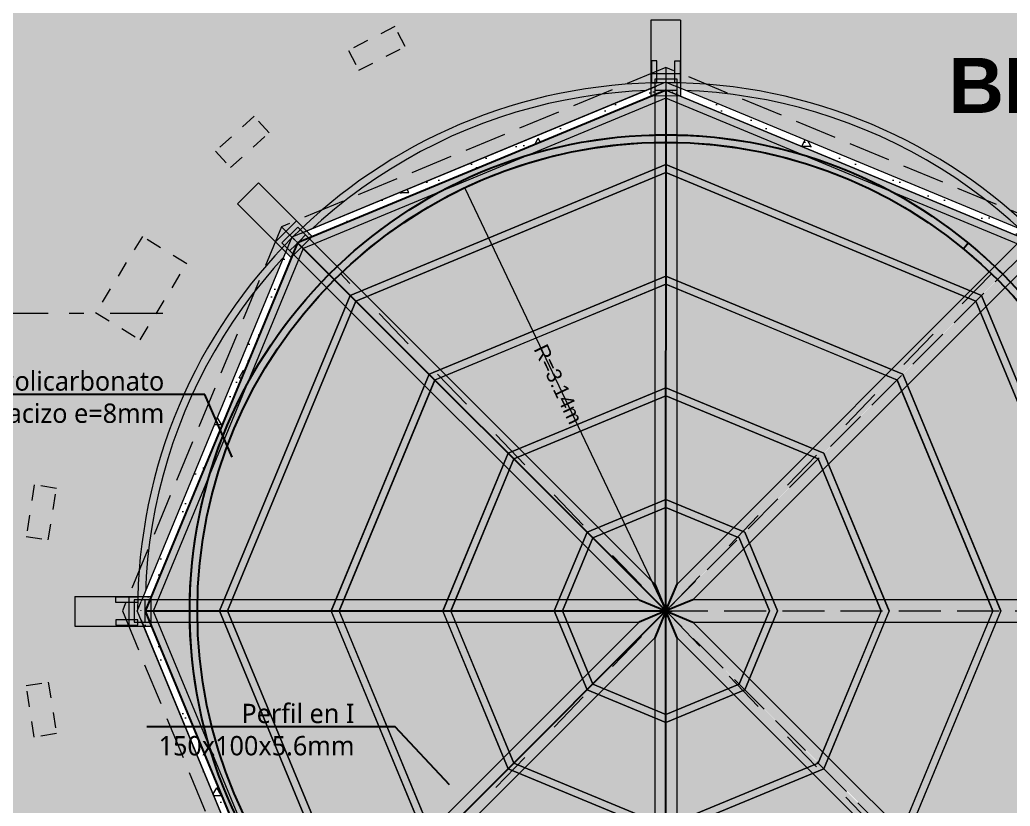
# Model space of a CAD drawing. Header units: metres. Extents: x 27 to 147, y -173 to 8.
# Drawn here: x 41.58 to 48.23, y -10.77 to -5.49 of the extents above; entities that cross this region are included whole.
import ezdxf
from ezdxf import colors
from ezdxf.entities.mleader import LeaderData, LeaderLine
from ezdxf.enums import TextEntityAlignment as Align
from ezdxf.math import Vec2, Vec3

# ---------------------------------------------------------------- set-up
doc = ezdxf.new("R2010")
doc.units = ezdxf.units.M
doc.set_wipeout_variables(frame=1)
for name, pattern in [('Dashed', [0.564444446563721, 0.28222222328186, -0.282222223281861]), ('Dot & Dashed', [0.670277762413025, 0.352777767181396, -0.176388883590699, 0, -0.14111111164093]), ('Hidden Line', [0.158749999999965, 0.10583333333331, -0.052916666666655]), ('Línea Oculta', [0.39122222328185996, 0.28222222328186, -0.109]), ('Wipeout_Contour', [1, 0, -1])]:
    doc.linetypes.add(name, pattern=pattern)
for name, color, linetype, lineweight, true_color in [('Annotation - Text_Pen_No__82', 7, 'Continuous', 20, 0xaaaaaa), ('INT _ Mobiliario_Pluma_Nº__90', 7, 'Continuous', 0, 0xc5ff15), ('Structural - Bearing_Pen_No__123', 7, 'Continuous', 0, 0xd8d8d8), ('Structural - Bearing_Pen_No__167', 7, 'Continuous', 13, 0x6a6a6a), ('Structural - Bearing_Pen_No__87', 7, 'Continuous', 20, 0x6a6a6a), ('Structural - Bearing_Pluma_Nº__123', 7, 'Continuous', 0, 0x008020), ('Structural - Bearing_Pluma_Nº__167', 7, 'Continuous', 0, 0x009fd5), ('Structural - Bearing_Pluma_Nº__27', 7, 'Continuous', 0, 0x6a6a6a)]:
    doc.layers.add(name, color=color, linetype=linetype, lineweight=lineweight, true_color=true_color)
for name, color, linetype, lineweight in [('ARQ _ Elementos 2D_Pluma_Nº__1', 7, 'Continuous', 5), ('Drawing & Figure_Pen_No__122', 9, 'Continuous', 13), ('Estructura – Carga_Pen_No__1', 7, 'Continuous', 13), ('letras sr', 7, 'Continuous', 5), ('MOD _ Estructura Compleja_Pluma_Nº__20', 7, 'Continuous', 5), ('MOD _ Forma_Pluma_Nº__2', 8, 'Continuous', 5), ('MOD _ Forma_Pluma_Nº__20', 7, 'Continuous', 5), ('Structural - Bearing_Pluma_Nº__2', 8, 'Continuous', 5), ('TEXTOS-SUBTITULO', 7, 'Continuous', 30)]:
    doc.layers.add(name, color=color, linetype=linetype, lineweight=lineweight)
doc.layers.add('Structural - Bearing', color=7, linetype='Continuous')
doc.styles.add('Generales', font='trebuc.ttf', dxfattribs={"height": 0.1})
doc.styles.add('GENERATED_STYLE_1', font='arialbd.ttf')
doc.styles.add('TURBO_BASS', font='swisseb.ttf')
pattern_1 = [(0, (-157.1083220737695, -50.91834770848135), (0, 0.6235383155021312), [0.0600000023842, -0.300000011921]), (0, (-156.9283220666169, -50.60657856347855), (0, 0.6235383155021312), [0.0600000023842, -0.300000011921]), (60.00000000000014, (-157.1083220737695, -50.91834770848135), (-0.5400000214578027, 0.3117691577510643), [0.0600000023842, -0.3000000119210001]), (60.00000000000014, (-156.7483220594643, -50.91834770848135), (-0.5400000214578027, 0.3117691577510643), [0.0600000023842, -0.3000000119210001]), (120.0000000000003, (-157.0483220713853, -50.91834770848135), (0.5400000214578003, 0.3117691577510681), [0.06000000238419996, -0.3000000119209997]), (120.0000000000003, (-156.6883220570801, -50.91834770848135), (0.5400000214578003, 0.3117691577510681), [0.06000000238419996, -0.3000000119209997]), (0, (-157.1083220737695, -50.85834770609715), (0, 0.1200000047684), [0, -0.1200000047684, 0, -0.1800000071526]), (44.99999999999999, (-157.0483220713853, -50.85834770609715), (-0.08485281711415364, 0.08485281711415371), [0, -0.0900000035763, 0, -0.1500000059605])]

msp = doc.modelspace()

# ---------------------------------------------------------------- hatches: boundary and pattern name
at = {"transparency": 33554610}
h = msp.add_hatch(color=256, dxfattribs=at)
h.set_gradient(color1=(16, 86, 137), color2=(199, 200, 202), rotation=111.00000000000001, tint=1, name='INVSPHERICAL')
h.paths.add_polyline_path([(45.92042989950119, -5.960095664051357), (43.44465617611007, -6.985216802220839), (45.91952541610442, -9.46008983927951)])
h = msp.add_hatch(color=256, dxfattribs=at)
h.set_gradient(color1=(16, 86, 137), color2=(199, 200, 202), rotation=111.00000000000001, tint=1, name='INVSPHERICAL')
h.paths.add_polyline_path([(45.91939471081031, -5.959864568557185), (48.39433414798691, -6.984831821016916), (45.91962101925969, -9.45986095925665)])
h = msp.add_hatch(color=256, dxfattribs=at)
h.set_gradient(color1=(16, 86, 137), color2=(199, 200, 202), rotation=111.00000000000001, tint=1, name='INVSPHERICAL')
h.paths.add_polyline_path([(43.4446548923398, -6.985215518447255), (42.41952739563951, -9.4609866090097), (45.91952360905032, -9.460086197850307)])
h = msp.add_hatch(color=256, dxfattribs=at)
h.set_gradient(color1=(16, 86, 137), color2=(199, 200, 202), rotation=111.00000000000001, tint=1, name='INVSPHERICAL')
h.paths.add_polyline_path([(48.3952560593824, -6.985303279421094), (49.42007023517698, -9.460306553505353), (45.92007393369761, -9.459865803016447)])
h = msp.add_hatch(color=256, dxfattribs=at)
h.set_gradient(color1=(16, 86, 137), color2=(199, 200, 202), rotation=111.00000000000001, tint=1, name='INVSPHERICAL')
h.paths.add_polyline_path([(49.4195063384438, -9.448665142002403), (48.40183095492819, -11.92750876174572), (45.91953069031342, -9.460089117476889)])
h = msp.add_hatch(color=256, dxfattribs=at)
h.set_gradient(color1=(16, 86, 137), color2=(199, 200, 202), rotation=111.00000000000001, tint=1, name='INVSPHERICAL')
h.paths.add_polyline_path([(42.41952658894419, -9.460984659123504), (43.44528550685169, -11.93559653656418), (45.91952450954238, -9.460093423620334)])
h = msp.add_hatch(color=256, dxfattribs=at)
h.set_gradient(color1=(16, 86, 137), color2=(199, 200, 202), rotation=111.00000000000001, tint=1, name='INVSPHERICAL')
h.paths.add_polyline_path([(43.44528533041742, -11.93559666430821), (45.92042099371542, -12.96008997057087), (45.91952463526962, -9.460093756119775)])
h = msp.add_hatch(color=256, dxfattribs=at)
h.set_gradient(color1=(16, 86, 137), color2=(199, 200, 202), rotation=111.00000000000001, tint=1, name='INVSPHERICAL')
h.paths.add_polyline_path([(48.39623390688894, -11.93343972673606), (45.92118606913948, -12.96031220090584), (45.91961924632449, -9.460316222380078)])
at = {"layer": 'MOD _ Forma_Pluma_Nº__2', "linetype": 'Continuous', "lineweight": 0, "true_color": 0x1f1f1f}
for points in [[(45.81749579526866, -5.488719220939108), (45.81768101632611, -5.850948107482926), (46.01768099017966, -5.850845840082334), (46.01749576912221, -5.488616953538516)], [(41.94815551007611, -9.562120765232768), (42.31038439662836, -9.561935560668223), (42.31028213833412, -9.361935586810082), (41.94805325178186, -9.362120791374613)]]:
    msp.add_hatch(color=250, dxfattribs=at).paths.add_polyline_path(points)
at = {"layer": 'Structural - Bearing', "linetype": 'Continuous', "lineweight": 0, "true_color": 0x7f7f7f}
msp.add_hatch(color=8, dxfattribs=at).paths.add_polyline_path([(47.94950853865618, -6.986394002728465, 7239.501851656621), (47.95087500575465, -6.987515994453863), (47.91913518562683, -7.026149966787179, -7239.501851656621), (47.91779006957677, -7.025045506182485)])
at = {"layer": 'Structural - Bearing_Pen_No__123', "linetype": 'Continuous', "lineweight": 0, "true_color": 0xa2a2a2}
h = msp.add_hatch(color=253, dxfattribs=at)
h.paths.add_polyline_path([(51.81196548681011, -15.49178403729103), (51.81196548681011, -3.428658193289232), (45.86391879371497, -3.428658193289232, 0.9905383628707543), (45.86391879371497, -15.49178403729103)])
h.paths.add_polyline_path([(49.06940016288206, -9.460221164978035, -0.9999999999999999), (42.76940016288205, -9.460221164978035, -0.9999999999999999)], flags=0)
at = {"layer": 'Structural - Bearing_Pluma_Nº__123', "linetype": 'Continuous', "lineweight": 0, "true_color": 0x006018}
h = msp.add_hatch(color=108, dxfattribs=at)
h.paths.add_polyline_path([(43.44465278455999, -6.985216402418521), (42.41952657528228, -9.460984626164523), (43.44528551824936, -11.93559648893454), (45.92042100830599, -12.96008996452288), (48.39503276676783, -11.93433112586404), (49.41952634666438, -9.459195635807395), (48.39440024169488, -6.985216506726749), (45.91863191364064, -5.960090297449048)])
h.paths.add_polyline_path([(45.91863885822738, -6.014209887099218), (48.35613680533538, -7.023489724923712), (49.36540817002134, -9.459205976474285), (48.35675459833988, -11.89607256418089), (45.92040714576046, -12.90597035655917), (43.48354409939537, -11.89731833992774), (42.47364761743759, -9.460974264028627), (43.48292598223503, -7.02347985932146)], flags=0)
h = msp.add_hatch(color=108, dxfattribs=at)
h.paths.add_polyline_path([(42.92117574988845, -9.458112175148832), (43.80039772971821, -11.57997470286502), (45.92117574988845, -12.45811217514883), (48.04303827760464, -11.57889019531907), (48.92117574988845, -9.458112175148832), (48.04249611323871, -7.336791811798568), (45.92117574988845, -6.458112175148832), (43.79985538653818, -7.336791811798568)])
h.paths.add_polyline_path([(48.86705757239793, -9.458115633567948), (48.00476504156876, -11.54062674612972), (45.92116883286724, -12.40399256557625), (43.83866117890747, -11.54170146682916), (42.97529679250295, -9.45810871654671), (43.83812374956531, -7.375060174825697), (45.92117574988845, -6.512231785163456), (48.00422775021161, -7.375060174825725)], flags=0)
h = msp.add_hatch(color=108, dxfattribs=at)
h.paths.add_polyline_path([(44.32853627424322, -7.869547140363542), (43.66952654675595, -9.46053741287624), (44.32894303162828, -11.05193430866338), (45.91952654675595, -11.71053741287624), (47.51092344254312, -11.05112092800393), (48.16952654675595, -9.46053741287624), (47.51051681926867, -7.869547140363542), (45.91952654675595, -7.21053741287624)])
h.paths.add_polyline_path([(48.11540836926542, -9.46054087129527), (47.47265020701707, -11.01285747814909), (45.91951962973474, -11.65641780330366), (44.36720648148309, -11.01366107313731), (43.7236475893705, -9.460533954274075), (44.36680463232273, -7.907815498443005), (45.91952654675595, -7.264657022890836), (47.47224846118917, -7.907815498442991)], flags=0)
h = msp.add_hatch(color=108, dxfattribs=at)
h.paths.add_polyline_path([(44.85886636508087, -8.399653642698743), (44.41952654675595, -9.460313824373875), (44.85913753667086, -10.52124508823196), (45.91952654675595, -10.96031382437386), (46.9804578106141, -10.52070283445898), (47.41952654675595, -9.460313824373875), (46.98018672843114, -8.399653642698743), (45.91952654675595, -7.960313824373875)])
h.paths.add_polyline_path([(47.36540836926542, -9.460317282792877), (46.94218457559782, -10.48243938393869), (45.91951962973474, -10.90619421480129), (44.89740098719113, -10.48297185321575), (44.47364758937044, -9.460310365771639), (44.89713471821256, -8.43792199583057), (45.91952654675595, -8.014433434388499), (46.94191837529928, -8.43792199583057)], flags=0)
h = msp.add_hatch(color=108, dxfattribs=at)
h.paths.add_polyline_path([(45.38919642671613, -8.929760132933586), (45.16952651755366, -9.460090223771152), (45.38933201251115, -9.990555855700213), (45.91952651755366, -10.21009022377117), (46.44999214948274, -9.99028472881371), (46.66952651755366, -9.460090223771152), (46.44985660839126, -8.929760132933586), (45.91952651755366, -8.710090223771152)])
h.paths.add_polyline_path([(46.61540834006314, -9.460093682190282), (46.41171891497629, -9.952021277627884), (45.91951960053245, -10.15597061419856), (45.42759546369695, -9.952282621193794), (45.22364756016816, -9.460086765168986), (45.42746477490027, -8.968028481117747), (45.91952651755366, -8.764209833785776), (46.41158826020705, -8.968028481117747)], flags=0)

# ---------------------------------------------------------------- linework, layer by layer
for points in [[(45.8448331791684, -9.279028707092989), (45.91952664253228, -9.460090098792541)], [(45.91952664253228, -9.460090098792541), (45.99483317675868, -9.278986807298963)], [(45.73880874065554, -9.385136298023625), (45.91952664253228, -9.460090098792541), (45.73878166444257, -9.535136309843178)], [(46.10090826799927, -9.385043750824494), (45.91952681805674, -9.4600905242742), (46.10088119178647, -9.535043762644047)], [(45.99485675327355, -9.641151353574642), (45.91952579288449, -9.46009094844035), (45.84485675568334, -9.641193253368582)]]:
    msp.add_lwpolyline(points)
at = {"color": 6}
for centre, radius in [((45.91952651755344, -9.460090223771195), 3.199993538297323), ((45.92042155265312, -9.460089995021148), 3.149378396329954)]:
    msp.add_circle(centre, radius, dxfattribs=at)
at = {"layer": 'ARQ _ Elementos 2D_Pluma_Nº__1', "color": 7, "linetype": 'Continuous', "lineweight": 5}
for points in [[(43.66952654675595, -9.460090203756556), (44.32853628908623, -7.869099946086825), (45.91952654675595, -7.210090203756556), (47.51051680442566, -7.869099946086825), (48.16952654675595, -9.460090203756556), (47.51092344101357, -11.05067372088074), (45.91952654675595, -11.71009020375656), (44.32894302963177, -11.0514870980142)], [(43.7236475893705, -9.460086745154333), (44.36680463232267, -7.907368289323321), (45.91952654675595, -7.264209813771151), (47.47224846118917, -7.907368289323321), (48.11540836926542, -9.4600936621756), (47.47265020701707, -11.01241026902939), (45.91951962973474, -11.65597059418396), (44.36720648148309, -11.01321386401763)], [(44.41952654675595, -9.460090203756556), (44.85886637497612, -8.39943003197674), (45.91952654675595, -7.960090203756556), (46.98018671853578, -8.39943003197674), (47.41952654675595, -9.460090203756556), (46.98045780959438, -10.52047921517268), (45.91952654675595, -10.96009020375656), (44.85913753533981, -10.52102146659498)], [(44.4736475893705, -9.46008674515432), (44.89713471821256, -8.437698375213264), (45.91952654675595, -8.014209813771165), (46.94191837529928, -8.43769837521325), (47.36540836926542, -9.4600936621756), (46.94218457559782, -10.48221576332137), (45.91951962973474, -10.90597059418397), (44.89740098719119, -10.48274823259844)], [(45.16952651755366, -9.460090223771152), (45.38919643166378, -8.929760137881237), (45.91952651755366, -8.710090223771152), (46.44985660344361, -8.929760137881237), (46.66952651755366, -9.460090223771152), (46.44999214897291, -9.990284729479205), (45.91952651755366, -10.21009022377115), (45.38933201184562, -9.990555855190356)], [(45.22364756016827, -9.460086765168944), (45.42746477490027, -8.968028481117733), (45.91952651755366, -8.764209833785761), (46.41158826020705, -8.968028481117733), (46.61540834006314, -9.460093682190267), (46.41171891497635, -9.952021277627884), (45.91951960053245, -10.15597061419856), (45.427595463697, -9.952282621193794)]]:
    msp.add_lwpolyline(points, close=True, dxfattribs=at)
at = {"layer": 'Drawing & Figure_Pen_No__122', "color": 9, "linetype": 'Dot & Dashed', "lineweight": 13}
msp.add_line((42.53787915110759, -7.460221104022109), (37.43824714837417, -7.460221104022109), dxfattribs=at)
at = {"layer": 'Estructura – Carga_Pen_No__1', "color": 7, "linetype": 'Continuous', "lineweight": 13}
for points in [[(45.92042158617789, -9.460221167885576), (44.56966630083238, -6.620487657139501)], [(45.92041090867356, -9.418443072814142), (45.92043226368222, -9.501999262957009)], [(45.87864349110646, -9.460231845389908), (45.96219968124932, -9.460210490381245)]]:
    msp.add_lwpolyline(points, dxfattribs=at)
at = {"layer": 'Estructura – Carga_Pen_No__1', "color": 7, "linetype": 'Dashed', "lineweight": 13}
for points in [[(48.10673381295682, -11.7269526231024), (43.73312481372147, -7.192468952399963)], [(48.10673381586182, -7.193489709656907), (43.73312481662776, -11.72797338035799)]]:
    msp.add_lwpolyline(points, dxfattribs=at)
at = {"layer": 'INT _ Mobiliario_Pluma_Nº__90', "color": 60, "linetype": 'Continuous', "lineweight": 0, "true_color": 0xc5ff15, "flags": 128}
for points in [[(45.91983140623091, -9.354017280803468), (45.91949932031969, -9.353685237636482)], [(45.91983140623091, -9.354017280803474), (45.9194994900609, -9.354349323996917)], [(45.8448400848921, -9.385109198005017), (45.84454556706191, -9.38510927327935)], [(45.84484294437721, -9.42903444054073), (45.84478629966151, -9.429091106934205)], [(45.8448400848921, -9.385109198005017), (45.84484010407101, -9.385403810288523)], [(45.84484294437721, -9.429034440540708), (45.84484294959566, -9.429114602823834)], [(45.8887626049127, -9.385097972068776), (45.88859007276602, -9.3850980161654)], [(45.8887626049127, -9.385097972068763), (45.8886404617266, -9.385220161998733)], [(45.91952651755366, -9.385090109274891), (45.91950734744142, -9.385090114174485)], [(45.95090021505979, -9.385082090629156), (45.95071652070521, -9.385082137578673)], [(45.95090021505979, -9.385082090629176), (45.95077047988264, -9.384952372150808)], [(45.99484008271423, -9.38507086025912), (45.99454580585297, -9.385070935471866)], [(45.99484294370052, -9.429019163207844), (45.99477873393749, -9.428954961709534)], [(45.99484008271423, -9.38507086025912), (45.99484006356329, -9.384776677761534)], [(45.99484294370058, -9.429019163207888), (45.99484293779182, -9.428928397294513)], [(46.10088119178647, -9.535043762644047), (49.49391275792789, -9.53417655475146), (49.49387442018269, -9.384176559650731), (46.10090826799927, -9.385043750824494)], [(45.81378568184664, -9.460103588602504), (45.81377214718628, -9.460117128442533)], [(45.81378568184664, -9.460103588602525), (45.81379921651012, -9.4601171215239)], [(45.84480215995859, -9.491116074447017), (45.84484698874144, -9.491160897459753)], [(45.84484698461193, -9.49109746302868), (45.84484698874144, -9.491160897459762)], [(45.97271868520818, -9.513282391425655), (45.97273227957646, -9.513268791854848)], [(45.99479427976269, -9.491198348600225), (45.99484698806475, -9.49114562012683)], [(45.9948469929156, -9.491220134793917), (45.99484698806475, -9.491145620126805)], [(46.02590425059532, -9.46007647206507), (46.02589069269408, -9.46006291590893)], [(46.02590425059532, -9.460076472065062), (46.02591780849269, -9.460062908979111)], [(45.84454580611447, -9.535109278117531), (45.84484984972778, -9.535109200408552)], [(45.84484982993109, -9.534805098832134), (45.84484984972778, -9.535109200408552)], [(45.88860014726066, -9.53509801848979), (45.88878971738228, -9.535097970038516)], [(45.8886554988344, -9.534963768766499), (45.88878971738228, -9.535097970038521)], [(45.91952651755366, -9.53509011417417), (45.91954568393317, -9.535090109275533)], [(45.91952651755366, -9.56583081394103), (45.91985852621104, -9.566162779864115)], [(45.91952651755366, -9.566494915580307), (45.91985852621104, -9.566162779864104)], [(45.95072620070977, -9.53508214000389), (45.9509273275292, -9.535082088598896)], [(45.95078529512853, -9.535224175354964), (45.9509273275292, -9.535082088598877)], [(45.99450724400953, -9.535070950226974), (45.99484984754992, -9.535070862662655)], [(45.99484986986016, -9.535413576077605), (45.99484984754992, -9.535070862662655)], [(45.99485675327355, -9.641151353574621), (48.39421212200534, -12.04019789071329), (48.50027131241234, -11.93412504720366), (46.10088119178647, -9.535043762644026)], [(45.84485675568328, -9.641193253368586), (45.84507763303372, -13.03414364474765), (45.99507763271595, -13.03413387991212), (45.99485675327355, -9.641151353574624)]]:
    msp.add_lwpolyline(points, dxfattribs=at)
at = {"layer": 'MOD _ Estructura Compleja_Pluma_Nº__20', "color": 7, "linetype": 'Línea Oculta', "lineweight": 5, "flags": 128}
msp.add_lwpolyline([(45.91952643176029, -9.460090098846413), (49.4195263174621, -9.45919562285207)], dxfattribs=at)
at = {"layer": 'MOD _ Forma_Pluma_Nº__20', "color": 7, "linetype": 'Continuous', "lineweight": 5, "flags": 128}
for points in [[(46.01749576912221, -5.488616953538516), (45.81749579526866, -5.488719220939108)], [(45.81749579526866, -5.488719220939108), (45.81768101632611, -5.850948107482926)], [(46.01749576912221, -5.488616953538516), (46.01768099017966, -5.850845840082334)], [(46.01768099017966, -5.850845840082334), (45.81768101632611, -5.850948107482926)], [(43.18128115305439, -6.581859823990262), (43.03989596773394, -6.723317341895543)], [(41.94805325178186, -9.362120791374613), (42.31028213833412, -9.361935586810082)], [(41.94805325178186, -9.362120791374613), (41.94815551007611, -9.562120765232768)], [(42.31028213833412, -9.361935586810082), (42.31038439662836, -9.561935560668223)], [(41.94815551007611, -9.562120765232768), (42.31038439662836, -9.561935560668223)]]:
    msp.add_lwpolyline(points, dxfattribs=at)
at = {"layer": 'Structural - Bearing_Pen_No__167', "color": 251, "linetype": 'Continuous', "lineweight": 13, "true_color": 0x6a6a6a}
for points in [[(51.81196548681011, -15.49178403729103), (51.81196548681011, -3.428658193289232), (45.86391879371497, -3.428658193289232, 0.9905383628707543), (45.86391879371497, -15.49178403729103)], [(48.14145339765514, -7.157509845286723, 0.4038400991344999), (43.69711343249028, -7.157735185015346, 0.4246636787430757), (43.69734692810894, -11.76293248466933, 0.4038095529444671), (48.14144499736642, -11.76294059068787, 0.4246946787083997)], [(49.06940016288206, -9.460221164978035, 0.9999999999999999), (42.76940016288205, -9.460221164978035, 0.9999999999999999)], [(49.06940016288206, -9.460221164978035, 0.9999999999999999), (42.76940016288202, -9.460221164978035, 0.9999999999999999)]]:
    msp.add_lwpolyline(points, format="xyb", close=True, dxfattribs=at)
at = {"layer": 'Structural - Bearing_Pen_No__167', "color": 251, "linetype": 'Hidden Line', "lineweight": 13, "true_color": 0x6a6a6a}
for points in [[(43.85592754444505, -5.826474789363127), (44.16697019160246, -5.665999022814676), (44.09819486308169, -5.532695031175786), (43.78715221592429, -5.693170797724241)], [(42.9938439862144, -6.48057585668548), (43.2532995825342, -6.245665674832205), (43.15262379031137, -6.134470419266577), (42.89316819399157, -6.369380601119852)], [(42.38565397521015, -7.638029919410874), (42.69963009379995, -7.126738420405383), (42.40137671938008, -6.943585684561331), (42.08740060079028, -7.454877183566822)], [(41.76943176018675, -8.982163465522293), (41.82353031419736, -8.636369673712835), (41.67533297485043, -8.613184579136863), (41.62123442083984, -8.95897837094632)], [(41.76943176018675, -9.938278765057968), (41.82353031419734, -10.28407255686743), (41.67533297485043, -10.3072576514434), (41.62123442083984, -9.96146385963394)]]:
    msp.add_lwpolyline(points, close=True, dxfattribs=at)
at = {"layer": 'Structural - Bearing_Pen_No__167', "color": 251, "linetype": 'Continuous', "lineweight": 13, "true_color": 0x6a6a6a}
for points in [[(45.82216733018993, -5.763109429410909), (45.82216733018993, -5.911116438234606), (45.85926241621519, -5.911116438234606), (45.85926241621519, -5.763109429410909)], [(46.01578273673636, -5.763109429410909), (46.01578273673636, -5.911116438234606), (45.97868765071109, -5.911116438234606), (45.97868765071109, -5.763109429410909)], [(42.22330984770318, -9.364860017327123), (42.37131685652687, -9.364860017327123), (42.37131685652687, -9.401955103352376), (42.22330984770318, -9.401955103352376)], [(42.22330984770318, -9.55558231844403), (42.37131685652687, -9.55558231844403), (42.37131685652687, -9.518487232418776), (42.22330984770318, -9.518487232418776)]]:
    msp.add_lwpolyline(points, close=True, dxfattribs=at)
at = {"layer": 'Structural - Bearing_Pen_No__87', "color": 251, "linetype": 'Continuous', "lineweight": 20, "true_color": 0x6a6a6a}
for centre, radius, start, end in [((45.91952643178161, -9.460090183140109), 3.549999999999998, 0.01464414158897709, 180.0146427811176), ((45.91952643173852, -9.460090014552724), 3.499999999999999, 0.01464277140027593, 180.0146441513067), ((45.91952651755344, -9.460090223771195), 3.199999999999994, 46.02124174343857, 226.0212417434386), ((45.91952651755344, -9.460090223771195), 3.149999999999998, 46.02124174343857, 226.0212417434386), ((45.91952651755344, -9.460090223771195), 3.199999999999995, 226.0212417434386, 46.02124174343857), ((45.91952651755344, -9.460090223771195), 3.149999999999998, 226.0212417434386, 46.02124174343857)]:
    msp.add_arc(centre, radius, start, end, dxfattribs=at)
at = {"layer": 'Structural - Bearing_Pluma_Nº__167', "color": 142, "linetype": 'Continuous', "lineweight": 0, "true_color": 0x009fd5, "flags": 128}
for points in [[(43.44465278455999, -6.985216402418521), (42.41952657528228, -9.460984626164523), (43.44528551824936, -11.93559648893454), (45.92042100830599, -12.96008996452288), (48.39503276676783, -11.93433112586404), (49.41952634666438, -9.459195635807395), (48.39440024169488, -6.985216506726749), (45.91863191364064, -5.960090297449048)], [(45.91863885822738, -6.014209887099218), (43.48292598223503, -7.02347985932146), (42.47364761743759, -9.460974264028627), (43.48354409939537, -11.89731833992774), (45.92040714576046, -12.90597035655917), (48.35675459833988, -11.89607256418089), (49.36540817002134, -9.459205976474285), (48.35613680533538, -7.023489724923712)], [(42.91952654675595, -9.460090203756542), (43.79874852658571, -11.58195273147273), (45.91952654675595, -12.46009020375654), (48.04138907447214, -11.58086822392678), (48.91952654675595, -9.460090203756542), (48.04084691010621, -7.338769840406277), (45.91952654675595, -6.460090203756542), (43.79820618340568, -7.338769840406277)], [(48.86540836926542, -9.460093662175657), (48.00257854707911, -7.377038203433434), (45.91952654675595, -6.514209813771165), (43.83647454643281, -7.377038203433406), (42.97364758937044, -9.460086745154419), (43.83701197577497, -11.54367949543687), (45.91951962973474, -12.40597059418396), (48.00311583843626, -11.54260477473743)], [(44.32853627424322, -7.869547140363542), (43.66952654675595, -9.46053741287624), (44.32894303162828, -11.05193430866338), (45.91952654675595, -11.71053741287624), (47.51092344254312, -11.05112092800393), (48.16952654675595, -9.46053741287624), (47.51051681926867, -7.869547140363542), (45.91952654675595, -7.21053741287624)], [(48.11540836926542, -9.46054087129527), (47.47224846118917, -7.907815498442991), (45.91952654675595, -7.264657022890836), (44.36680463232273, -7.907815498443005), (43.7236475893705, -9.460533954274075), (44.36720648148309, -11.01366107313731), (45.91951962973474, -11.65641780330366), (47.47265020701707, -11.01285747814909)], [(44.85886636508087, -8.399653642698743), (44.41952654675595, -9.460313824373875), (44.85913753667086, -10.52124508823196), (45.91952654675595, -10.96031382437386), (46.9804578106141, -10.52070283445898), (47.41952654675595, -9.460313824373875), (46.98018672843114, -8.399653642698743), (45.91952654675595, -7.960313824373875)], [(47.36540836926542, -9.460317282792877), (46.94191837529928, -8.43792199583057), (45.91952654675595, -8.014433434388499), (44.89713471821256, -8.43792199583057), (44.47364758937044, -9.460310365771639), (44.89740098719113, -10.48297185321575), (45.91951962973474, -10.90619421480129), (46.94218457559782, -10.48243938393869)], [(45.38919642671613, -8.929760132933586), (45.16952651755366, -9.460090223771152), (45.38933201251115, -9.990555855700213), (45.91952651755366, -10.21009022377117), (46.44999214948274, -9.99028472881371), (46.66952651755366, -9.460090223771152), (46.44985660839126, -8.929760132933586), (45.91952651755366, -8.710090223771152)], [(46.61540834006314, -9.460093682190282), (46.41158826020705, -8.968028481117747), (45.91952651755366, -8.764209833785776), (45.42746477490027, -8.968028481117747), (45.22364756016816, -9.460086765168986), (45.42759546369695, -9.952282621193794), (45.91951960053245, -10.15597061419856), (46.41171891497629, -9.952021277627884)]]:
    msp.add_lwpolyline(points, close=True, dxfattribs=at)
msp.add_lwpolyline([(49.06940016288229, -9.460221164977787, 0.9999999999999999), (42.76940016288214, -9.460221164977787, 0.9999999999999999)], format="xyb", close=True, dxfattribs=at)
at = {"layer": 'Structural - Bearing_Pluma_Nº__27', "color": 251, "linetype": 'Continuous', "lineweight": 0, "true_color": 0x6a6a6a, "flags": 128}
for points in [[(47.91779006957677, -7.025045506182485), (47.94950853865618, -6.986394002728465)], [(47.95087500575465, -6.987515994453863), (47.91913518562683, -7.026149966787179)]]:
    msp.add_lwpolyline(points, dxfattribs=at)
at = {"layer": 'Structural - Bearing_Pluma_Nº__27', "color": 251, "linetype": 'Continuous', "lineweight": 0, "true_color": 0x6a6a6a}
for centre, radius, start, end in [((45.91952651756003, -9.46009022381829), 3.200000000032466, 50.626771644135, 50.59511433935235), ((45.91952651755906, -9.46009022381765), 3.150000000032581, 50.62677164411772, 50.59511433933395)]:
    msp.add_arc(centre, radius, start, end, dxfattribs=at)

# ---------------------------------------------------------------- texts
at = {"layer": 'Annotation - Text_Pen_No__82', "color": 253, "linetype": 'Continuous', "lineweight": 20, "true_color": 0xaaaaaa, "insert": (45.24156654231365, -7.913841906270056), "char_height": 0.1, "attachment_point": 2, "rotation": 295.4386898032734, "style": 'GENERATED_STYLE_1'}
msp.add_mtext('\\A1;{\\pqc;\\pt0.125;\\fArial|b0|i0|c0|p34;R=3.\\fArial|b0|i0|c0|p34;14\\fArial|b0|i0|c0|p34;m}', dxfattribs=at)

# ---------------------------------------------------------------- next in the draw order: wipeouts: each hides what was drawn before it
at = {"color": 254, "linetype": 'Wipeout_Contour', "lineweight": 0, "ltscale": 624.4060118097916}
msp.add_wipeout([(45.983956632213804, -5.933022124934975), (45.91862502745845, -5.90597066729057), (45.91863194332821, -5.960090277434449)], dxfattribs=at).dxf.layer = 'Structural - Bearing'
at = {"color": 254, "linetype": 'Wipeout_Contour', "lineweight": 0, "ltscale": 615.8937983960981}
msp.add_wipeout([(43.37932805910113, -7.012284559227078), (43.444652748975486, -6.985216406317905), (43.406379516181474, -6.946952953482866)], dxfattribs=at).dxf.layer = 'Structural - Bearing'
at = {"color": 254, "linetype": 'Wipeout_Contour', "lineweight": 0, "ltscale": 611.2018091982613}
msp.add_wipeout([(42.392453532239, -9.395671759759056), (42.365405533126946, -9.46099501421113), (42.41952657481316, -9.460984638812237)], dxfattribs=at).dxf.layer = 'Structural - Bearing'

# ---------------------------------------------------------------- next in the draw order: hatches: boundary and pattern name
at = {"layer": 'Structural - Bearing_Pluma_Nº__2', "linetype": 'Continuous', "lineweight": 5}
h = msp.add_hatch(dxfattribs=at)
h.set_pattern_fill('HORMIGÓN_ARMADO', color=8, style=0, pattern_type=2)
h.set_pattern_definition(pattern_1)
h.paths.add_polyline_path([(42.39245353223899, -9.39567175975906), (42.36540553312693, -9.460995014211127), (42.41952657481315, -9.46098463881224)])

# ---------------------------------------------------------------- next in the draw order: wipeouts: each hides what was drawn before it
at = {"color": 254, "linetype": 'Wipeout_Contour', "lineweight": 0, "ltscale": 623.3022694648392}
msp.add_wipeout([(45.85330033808748, -5.933038819790009), (45.91863194284292, -5.960090277434449), (45.91862502697316, -5.905970667290499)], dxfattribs=at).dxf.layer = 'Structural - Bearing'

# ---------------------------------------------------------------- next in the draw order: wipeouts: each hides what was drawn before it
at = {"color": 254, "linetype": 'Wipeout_Contour', "lineweight": 0, "ltscale": 826.5159057319806}
msp.add_wipeout([(43.47170421043606, -6.919884787432428), (43.44465274940157, -6.985216406402165), (45.91863194284289, -5.960090291030673), (45.85330032387316, -5.933038829996169)], dxfattribs=at).dxf.layer = 'Structural - Bearing'
at = {"color": 254, "linetype": 'Wipeout_Contour', "lineweight": 0, "ltscale": 611.378197103621}
msp.add_wipeout([(42.419526574813176, -9.460984639119834), (42.36540553312693, -9.460995014518728), (42.39247857570112, -9.526307893571959)], dxfattribs=at).dxf.layer = 'Structural - Bearing'

# ---------------------------------------------------------------- next in the draw order: hatches: boundary and pattern name
at = {"layer": 'Structural - Bearing_Pluma_Nº__2', "linetype": 'Continuous', "lineweight": 5}
h = msp.add_hatch(dxfattribs=at)
h.set_pattern_fill('HORMIGÓN_ARMADO', color=8, style=0, pattern_type=2)
h.set_pattern_definition(pattern_1)
h.paths.add_polyline_path([(43.47170421043606, -6.919884787432428), (43.44465274940157, -6.985216406402165), (45.91863194284292, -5.960090291030673), (45.85330032387316, -5.933038829996169)])

# ---------------------------------------------------------------- next in the draw order: linework, layer by layer
at = {"layer": 'MOD _ Forma_Pluma_Nº__20', "color": 7, "linetype": 'Continuous', "lineweight": 5, "flags": 128}
for points in [[(45.81768101632611, -5.850948107482926), (45.81775674411432, -5.99904569839463)], [(43.18128115305439, -6.581859823990262), (43.43748118256849, -6.837928848728856)]]:
    msp.add_lwpolyline(points, dxfattribs=at)
at = {"layer": 'Structural - Bearing_Pluma_Nº__27', "color": 251, "linetype": 'Continuous', "lineweight": 0, "true_color": 0x6a6a6a, "flags": 128}
msp.add_lwpolyline([(45.91862502745846, -5.905970667769642), (45.98395663221385, -5.93302212499467)], dxfattribs=at)

# ---------------------------------------------------------------- next in the draw order: wipeouts: each hides what was drawn before it
at = {"color": 254, "linetype": 'Wipeout_Contour', "lineweight": 0, "ltscale": 816.128013953482}
msp.add_wipeout([(43.44528553970589, -11.935596464115246), (42.41952657528226, -9.460984639119847), (42.39247857578356, -9.526307893571943), (43.37995047618982, -11.908553358976217)], dxfattribs=at).dxf.layer = 'Structural - Bearing'

# ---------------------------------------------------------------- next in the draw order: hatches: boundary and pattern name
at = {"layer": 'Structural - Bearing_Pluma_Nº__2', "linetype": 'Continuous', "lineweight": 5}
h = msp.add_hatch(dxfattribs=at)
h.set_pattern_fill('HORMIGÓN_ARMADO', color=8, style=0, pattern_type=2)
h.set_pattern_definition(pattern_1)
h.paths.add_polyline_path([(43.44528553970588, -11.93559646411525), (42.41952657528225, -9.460984639119863), (42.39247857578354, -9.526307893571959), (43.3799504761898, -11.90855335897623)])

# ---------------------------------------------------------------- next in the draw order: linework, layer by layer
at = {"layer": 'INT _ Mobiliario_Pluma_Nº__90', "color": 60, "linetype": 'Continuous', "lineweight": 0, "true_color": 0xc5ff15, "flags": 128}
msp.add_lwpolyline([(45.73878166444257, -9.535136309843189), (43.34005124929439, -11.93478471269812), (43.44613755623857, -12.04083043622786), (45.84485675568334, -9.641193253368552)], dxfattribs=at)
at = {"layer": 'MOD _ Forma_Pluma_Nº__20', "color": 7, "linetype": 'Continuous', "lineweight": 5, "flags": 128}
msp.add_lwpolyline([(42.31038439662836, -9.561935560668223), (42.45848198754348, -9.561859839623187)], dxfattribs=at)
at = {"layer": 'Structural - Bearing_Pluma_Nº__27', "color": 251, "linetype": 'Continuous', "lineweight": 0, "true_color": 0x6a6a6a, "flags": 128}
for points in [[(42.3654055331269, -9.460995014211127), (42.39245353262564, -9.395671759759031)], [(42.36540553312693, -9.460995014211141), (43.37995047618986, -11.90855335897628)], [(43.44528553970591, -11.93559646411527), (42.41952657528225, -9.460984639119834)]]:
    msp.add_lwpolyline(points, dxfattribs=at)

# ---------------------------------------------------------------- next in the draw order: leaders
at = {"layer": 'letras sr'}
ml = msp.add_multileader_mtext('Standard', dxfattribs=at)
ml.set_content('Perfil en I\\P 150x100x5.6mm', color=256, style='Generales')
ml.set_leader_properties()
ml.build(insert=Vec2(0, 0))
ml.multileader.update_dxf_attribs({"text_right_attachment_type": 6, "dogleg_length": 0.1826173701318089, "arrow_head_size": 0.18})
ctx = ml.context
ctx.base_point, ctx.char_height, ctx.arrow_head_size, ctx.landing_gap_size, ctx.plane_origin = Vec3(42.39887612109387, -10.14978637189284), 0.13, 0.18, 0.09, Vec3(43.47137795105348, -9.464991794356083)
ctx.right_attachment, ctx.text_align_type = 6, 2
notes = []
notes.append((ctx, [(1, (1, 1, 0), (44.09896150469369, -10.23969209579856), (-1, 0), 0.1826173701318089, [(1, [(44.58854741340178, -10.75942020473849)], 0, [])])]))
ctx.mtext.insert, ctx.mtext.width, ctx.mtext.alignment, ctx.mtext.flow_direction = Vec3(43.82634413456189, -10.08369209579856), 2.144301739688021, 3, 5
for ctx, leaders in notes:
    for number, flags, end, landing, length, lines in leaders:
        leader = LeaderData()
        leader.index, (leader.has_last_leader_line, leader.has_dogleg_vector, leader.attachment_direction) = number, flags
        leader.last_leader_point, leader.dogleg_vector, leader.dogleg_length = Vec3(end), Vec3(landing), length
        for number, points, colour, breaks in lines:
            line = LeaderLine()
            line.index, line.vertices, line.color, line.breaks = number, Vec3.list(points), colors.encode_raw_color(colour), breaks
            leader.lines.append(line)
        ctx.leaders.append(leader)

# ---------------------------------------------------------------- next in the draw order: wipeouts: each hides what was drawn before it
at = {"color": 254, "linetype": 'Wipeout_Contour', "lineweight": 0, "ltscale": 615.8727047123016}
msp.add_wipeout([(43.47170420644248, -6.919884800657956), (43.40637951656812, -6.946952953567129), (43.444652749362135, -6.985216406402168)], dxfattribs=at).dxf.layer = 'Structural - Bearing'

# ---------------------------------------------------------------- next in the draw order: linework, layer by layer
at = {"layer": 'MOD _ Forma_Pluma_Nº__20', "color": 7, "linetype": 'Continuous', "lineweight": 5, "flags": 128}
msp.add_lwpolyline([(43.43748118256849, -6.837928848728856), (43.54222878435303, -6.942622889098564)], dxfattribs=at)
at = {"layer": 'Structural - Bearing_Pluma_Nº__27', "color": 251, "linetype": 'Continuous', "lineweight": 0, "true_color": 0x6a6a6a, "flags": 128}
for points in [[(45.91862502745846, -5.905970667769642), (43.40637951656817, -6.946952953482869)], [(43.44465274940157, -6.985216406402165), (45.91863194284292, -5.960090277434452)], [(43.40637951656814, -6.946952953482869), (43.37932805910108, -7.012284559227075)]]:
    msp.add_lwpolyline(points, dxfattribs=at)

# ---------------------------------------------------------------- next in the draw order: wipeouts: each hides what was drawn before it
at = {"color": 254, "linetype": 'Wipeout_Contour', "lineweight": 0, "ltscale": 836.2335706731805}
msp.add_wipeout([(45.91863194284287, -5.96009027743444), (48.3944002583385, -6.985216492174027), (48.367332105656494, -6.919891801814318), (45.983956632213825, -5.93302212499468)], dxfattribs=at).dxf.layer = 'Structural - Bearing'
at = {"color": 254, "linetype": 'Wipeout_Contour', "lineweight": 0, "ltscale": 818.1548252843061}
msp.add_wipeout([(42.39245353262561, -9.395671775617346), (42.41952658477095, -9.460984639119845), (43.4446527442355, -6.985216406402168), (43.37932807533886, -7.012284551930572)], dxfattribs=at).dxf.layer = 'Structural - Bearing'

# ---------------------------------------------------------------- next in the draw order: hatches: boundary and pattern name
at = {"layer": 'MOD _ Forma_Pluma_Nº__2', "linetype": 'Continuous', "lineweight": 0, "true_color": 0x1f1f1f}
for points in [[(45.81768101632611, -5.850948107482926), (45.81775674411432, -5.99904569839463), (46.01775671796781, -5.998943430994023), (46.01768099017966, -5.850845840082334)], [(43.03989596773394, -6.723317341895543), (43.29609599724807, -6.979386366634165), (43.43748118256849, -6.837928848728856), (43.18128115305439, -6.581859823990262)], [(43.29609599724807, -6.979386366634165), (43.40084359903258, -7.084080407003873), (43.54222878435303, -6.942622889098564), (43.43748118256849, -6.837928848728856)], [(42.31038439662836, -9.561935560668223), (42.45848198754348, -9.561859839623187), (42.45837972924923, -9.361859865765032), (42.31028213833412, -9.361935586810082)]]:
    msp.add_hatch(color=250, dxfattribs=at).paths.add_polyline_path(points)
at = {"layer": 'Structural - Bearing_Pluma_Nº__2', "linetype": 'Continuous', "lineweight": 5}
h = msp.add_hatch(dxfattribs=at)
h.set_pattern_fill('HORMIGÓN_ARMADO', color=8, style=0, pattern_type=2)
h.set_pattern_definition(pattern_1)
h.paths.add_polyline_path([(45.91863194284286, -5.960090277434452), (48.39440025833846, -6.985216492174024), (48.36733210565649, -6.919891801814321), (45.98395663221379, -5.933022124994684)])
h = msp.add_hatch(dxfattribs=at)
h.set_pattern_fill('HORMIGÓN_ARMADO', color=8, style=0, pattern_type=2)
h.set_pattern_definition(pattern_1)
h.paths.add_polyline_path([(42.39245353262561, -9.39567177561735), (42.41952658477095, -9.460984639119848), (43.4446527442355, -6.985216406402165), (43.37932807533886, -7.012284551930568)])

# ---------------------------------------------------------------- next in the draw order: linework, layer by layer
for points in [[(45.92042989950119, -5.960095664051357), (43.44465617611007, -6.985216802220839), (45.91952541610442, -9.46008983927951)], [(43.4446548923398, -6.985215518447255), (42.41952739563951, -9.4609866090097), (45.91952360905032, -9.460086197850307)], [(42.41952658894419, -9.460984659123504), (43.44528550685169, -11.93559653656418), (45.91952450954238, -9.460093423620334)], [(43.44528533041742, -11.93559666430821), (45.92042099371542, -12.96008997057087), (45.91952463526962, -9.460093756119775)]]:
    msp.add_lwpolyline(points, close=True)
at = {"layer": 'ARQ _ Elementos 2D_Pluma_Nº__1', "color": 7, "linetype": 'Continuous', "lineweight": 5}
for points in [[(43.44528553970591, -11.9355964641153), (45.92042097910371, -12.96008996452288), (48.39503272133129, -11.93433112506707), (49.41952634666438, -9.459195602837474), (48.39440025833846, -6.985216492174024), (45.91863194284292, -5.960090277434452), (43.44465274940157, -6.985216406402165), (42.41952657528225, -9.460984639119863)], [(43.48354409939535, -11.89731833992774), (45.92040714576046, -12.90597035655916), (48.35675459833988, -11.89607256418089), (49.3654081700214, -9.4592059764742), (48.35613680533544, -7.023489724923754), (45.91863885822738, -6.014209887099232), (43.48292598223503, -7.023479859321446), (42.47364761743759, -9.460974264028655)], [(42.91952654675595, -9.460090203756556), (43.79820620319632, -7.33876986019691), (45.91952654675595, -6.460090203756556), (48.04084689031561, -7.33876986019691), (48.91952654675595, -9.460090203756556), (48.04138907243282, -11.5808682265888), (45.91952654675595, -12.46009020375656), (43.79874852392371, -11.58195272943342)], [(42.97364758937047, -9.460086745154419), (43.83647454643284, -7.377038203433406), (45.91952654675595, -6.514209813771179), (48.00257854707911, -7.377038203433434), (48.86540836926542, -9.460093662175657), (48.00311583843626, -11.54260477473745), (45.91951962973474, -12.40597059418397), (43.837011975775, -11.54367949543685)]]:
    msp.add_lwpolyline(points, close=True, dxfattribs=at)
at = {"layer": 'INT _ Mobiliario_Pluma_Nº__90', "color": 60, "linetype": 'Continuous', "lineweight": 0, "true_color": 0xc5ff15}
for p, q in [((45.84461712022164, -5.960094978562514), (45.99461711990375, -5.960085213726989)), ((43.39178239708636, -7.038412050548379), (43.4978415874933, -6.932339207038728)), ((42.41986430780472, -9.53598457525728), (42.41982597005952, -9.385984580156551))]:
    msp.add_line(p, q, dxfattribs=at)
at = {"layer": 'INT _ Mobiliario_Pluma_Nº__90', "color": 60, "linetype": 'Continuous', "lineweight": 0, "true_color": 0xc5ff15, "flags": 128}
for points in [[(45.99483317675868, -9.278986807298939), (45.99461229940823, -5.886036415919994), (45.84461229972607, -5.886046180755519), (45.8448331791684, -9.279028707093053)], [(45.8448331791684, -9.279028707092962), (43.44547781043661, -6.879982169954337), (43.33941862002968, -6.986055013463973), (45.73880874065554, -9.385136298023632)], [(46.10090826799927, -9.38504375082449), (48.49963868314762, -6.985395347969392), (48.39355237620344, -6.87934962443966), (45.99483317675868, -9.278986807298965)], [(45.73880874065554, -9.385136298023625), (42.34577717451418, -9.386003505916213), (42.34581551225938, -9.53600350101694), (45.73878166444257, -9.535136309843178)]]:
    msp.add_lwpolyline(points, dxfattribs=at)
at = {"layer": 'MOD _ Estructura Compleja_Pluma_Nº__20', "color": 7, "linetype": 'Línea Oculta', "lineweight": 5, "flags": 128}
for points in [[(45.91952651755366, -5.807730020991974), (43.33691785083269, -6.877481557050109)], [(45.91952651755366, -5.807730020991974), (45.91952651755366, -6.267386622437092), (45.91952651755366, -6.772539065297783), (45.91952651755366, -7.322089279717593), (45.91952651755366, -7.907013666368888), (45.91952651755366, -8.517707782993972), (45.91952651755366, -9.14414404908141), (45.91952651755366, -9.46009022377111), (45.91952651755366, -9.776036398460795), (45.91952651755366, -10.40247266454823), (45.91952651755366, -11.01316678117332), (45.91952651755366, -11.59809116782461), (45.91952651755366, -12.14764138224444), (45.91952651755366, -12.65279382510511), (45.91952651755366, -13.11245042655023)], [(48.50213518427472, -6.877481557050109), (45.91952651755366, -5.807730020991974)], [(43.33691785083269, -6.877481557050109), (42.26716631477456, -9.46009022377111)], [(43.33691785083269, -6.877481557050109), (43.6619441507317, -7.202507856949117), (44.01914086861143, -7.559704574828848), (44.40773155183024, -7.948295258047628), (44.82133555211271, -8.361899258330132), (45.25316150320907, -8.79372520942646), (45.69611883494065, -9.236682541158066), (45.91952651755366, -9.46009022377111), (46.14293420016674, -9.683497906384138), (46.58589153189837, -10.12645523811573), (47.01771748299461, -10.55828118921206), (47.4313214832772, -10.97188518949459), (47.81991216649595, -11.36047587271334), (48.17710888437568, -11.7176725905931), (48.50213518427472, -12.0426988904921)], [(45.91952651755366, -9.460090223771152), (48.39440022913618, -6.98521651218862)], [(42.26716631477456, -9.46009022377111), (43.33691785083269, -12.0426988904921)], [(45.91952643176029, -9.460090098846413), (42.41952654607999, -9.460984659134459)], [(45.91952651755366, -9.460090223771152), (43.44528551050365, -11.93559648412989)]]:
    msp.add_lwpolyline(points, dxfattribs=at)
at = {"layer": 'MOD _ Forma_Pluma_Nº__20', "color": 7, "linetype": 'Continuous', "lineweight": 5, "flags": 128}
for points in [[(46.01768099017966, -5.850845840082334), (46.01775671796781, -5.998943430994023)], [(46.01775671796781, -5.998943430994023), (45.81775674411432, -5.99904569839463)], [(43.03989596773394, -6.723317341895543), (43.29609599724807, -6.979386366634165)], [(43.43748118256849, -6.837928848728856), (43.29609599724807, -6.979386366634165)], [(43.29609599724807, -6.979386366634165), (43.40084359903258, -7.084080407003873)], [(43.54222878435303, -6.942622889098564), (43.40084359903258, -7.084080407003873)], [(42.31028213833412, -9.361935586810082), (42.45837972924923, -9.361859865765032)], [(42.45837972924923, -9.361859865765032), (42.45848198754348, -9.561859839623187)]]:
    msp.add_lwpolyline(points, dxfattribs=at)
at = {"layer": 'Structural - Bearing_Pluma_Nº__27', "color": 251, "linetype": 'Continuous', "lineweight": 0, "true_color": 0x6a6a6a, "flags": 128}
for points in [[(45.91863194284292, -5.960090277434452), (48.39440025833852, -6.985216492174052)], [(48.43266371134149, -6.946943259424293), (45.98395663221385, -5.93302212499467)], [(42.41952657528225, -9.460984639119834), (43.44465274940157, -6.985216406402165)], [(43.37932805910108, -7.012284559227075), (42.39245353262564, -9.395671759759031)]]:
    msp.add_lwpolyline(points, dxfattribs=at)

# ---------------------------------------------------------------- next in the draw order: texts
at = {"layer": 'TEXTOS-SUBTITULO', "style": 'TURBO_BASS'}
msp.add_text('BLOQUE  9', height=0.3696735943858677, dxfattribs=at).set_placement((49.20945222131203, -6.11271318944307, 4.928163850518361e-05), align=Align.CENTER)

# ---------------------------------------------------------------- next in the draw order: leaders
at = {"layer": 'letras sr'}
ml = msp.add_multileader_mtext('Standard', dxfattribs=at)
ml.set_content('Policarbonato macizo e=8mm', color=256, style='Generales')
ml.set_leader_properties()
ml.build(insert=Vec2(0, 0))
ml.multileader.update_dxf_attribs({"text_right_attachment_type": 6, "dogleg_length": 0.1826173701318089, "arrow_head_size": 0.18})
ctx = ml.context
ctx.base_point, ctx.char_height, ctx.arrow_head_size, ctx.landing_gap_size, ctx.plane_origin = Vec3(41.28031051102355, -7.915126818875992), 0.13, 0.18, 0.09, Vec3(42.19339819956912, -7.230551096558091)
ctx.right_attachment, ctx.text_align_type = 6, 2
notes = []
notes.append((ctx, [(1, (1, 1, 0), (42.82098175320923, -8.00525139800057), (-1, 0), 0.1826173701318089, [(1, [(43.07797068876886, -8.592113438589642)], 0, [])])]))
ctx.mtext.insert, ctx.mtext.width, ctx.mtext.alignment, ctx.mtext.flow_direction = Vec3(42.54836438307743, -7.84925139800057), 1.608411239660287, 3, 5
for ctx, leaders in notes:
    for number, flags, end, landing, length, lines in leaders:
        leader = LeaderData()
        leader.index, (leader.has_last_leader_line, leader.has_dogleg_vector, leader.attachment_direction) = number, flags
        leader.last_leader_point, leader.dogleg_vector, leader.dogleg_length = Vec3(end), Vec3(landing), length
        for number, points, colour, breaks in lines:
            line = LeaderLine()
            line.index, line.vertices, line.color, line.breaks = number, Vec3.list(points), colors.encode_raw_color(colour), breaks
            leader.lines.append(line)
        ctx.leaders.append(leader)

doc.saveas('drawing.dxf')
